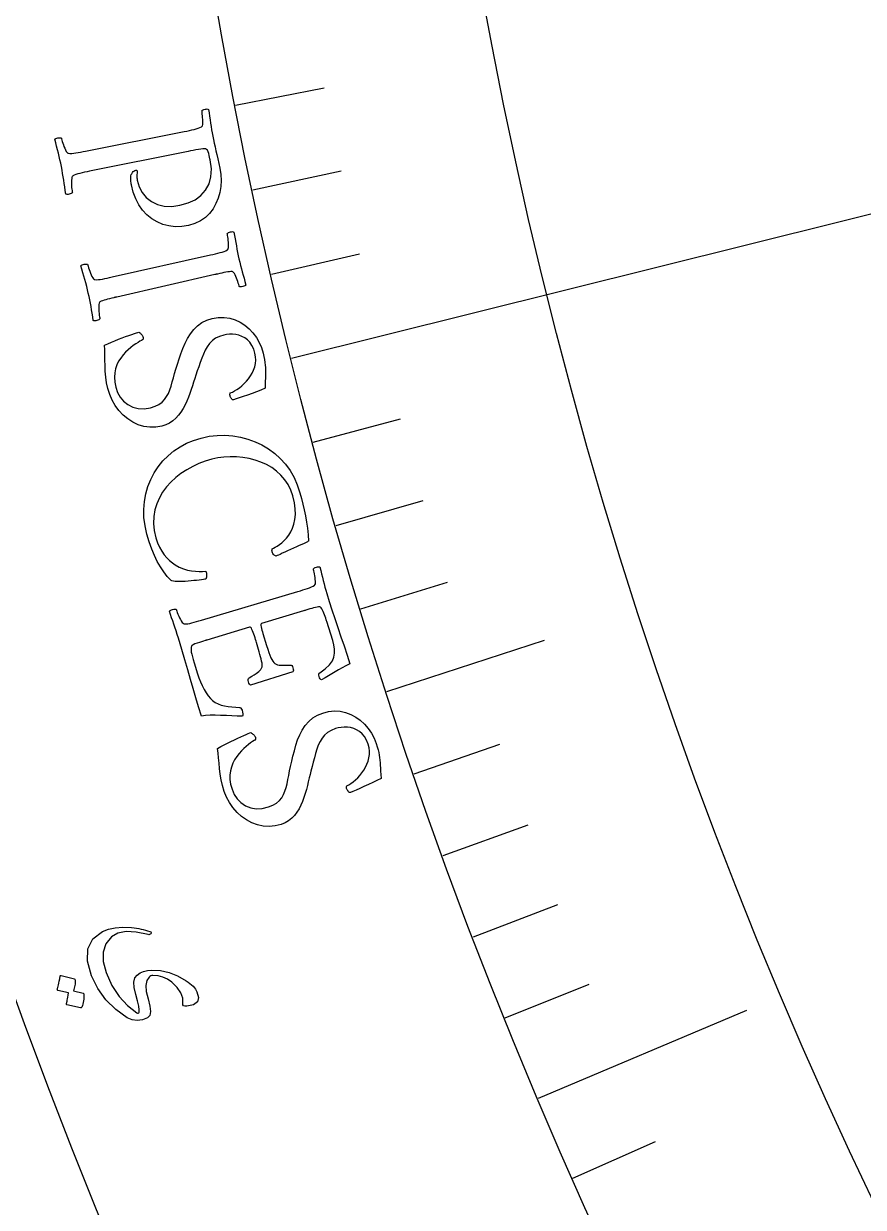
# Model space of a CAD drawing. Header units: millimetres. Extents: x -65 to 65, y -65 to 75.
# Drawn here: x -52.91 to -44.23, y -21.26 to -9.03 of the extents above; entities that cross this region are included whole.
import ezdxf

# ---------------------------------------------------------------- set-up
doc = ezdxf.new("R2010")
doc.units = ezdxf.units.MM
for name, color, linetype in [('CUT_OUTER', 1, 'Continuous'), ('ENGRAVE', 7, 'Continuous'), ('ENGRAVE_FINE', 8, 'Continuous'), ('TEXT', 5, 'Continuous')]:
    doc.layers.add(name, color=color, linetype=linetype)

msp = doc.modelspace()

# ---------------------------------------------------------------- linework, layer by layer
at = {"layer": 'CUT_OUTER'}
msp.add_arc((-0.0001, -0.0002), 64.9998, 178.916906, 2.285404, dxfattribs=at)
at = {"layer": 'ENGRAVE'}
for points in [[(-50.1431, -12.4888), (-42.5744, -10.6037)], [(-49.158, -15.9311), (-47.5256, -15.402)], [(-47.5909, -20.1348), (-45.4358, -19.2231)]]:
    msp.add_lwpolyline(points, dxfattribs=at)
for radius in [63.7, 63.7, 61.9938, 58.825, 58.825, 56.3225, 51.675, 51.675, 48.945]:
    msp.add_circle((0, 0), radius, dxfattribs=at)
at = {"layer": 'ENGRAVE_FINE'}
for points in [[(-50.7232, -9.8722), (-49.8045, -9.6933)], [(-50.5451, -10.7472), (-49.6295, -10.5525)], [(-50.3517, -11.6195), (-49.4397, -11.409)], [(-49.9194, -13.3549), (-49.0152, -13.113)], [(-49.6807, -14.2175), (-48.7808, -13.96)], [(-49.4268, -15.0763), (-48.5315, -14.8032)], [(-48.8742, -16.7815), (-47.9889, -16.4775)], [(-48.5755, -17.6274), (-47.6957, -17.3081)], [(-48.262, -18.4684), (-47.3879, -18.1339)], [(-47.9338, -19.3043), (-47.0656, -18.9546)], [(-47.2334, -20.9597), (-46.3779, -20.5801)]]:
    msp.add_lwpolyline(points, dxfattribs=at)
at = {"layer": 'TEXT'}
for points in [[(-51.2088, -11.116), (-51.2794, -11.1271), (-51.3473, -11.1291), (-51.4126, -11.1219), (-51.4753, -11.1055), (-51.5342, -11.0806), (-51.5885, -11.0479), (-51.638, -11.0072), (-51.6828, -10.9586), (-51.7219, -10.9028), (-51.7544, -10.8408), (-51.7804, -10.7723), (-51.7998, -10.6976), (-51.8017, -10.687), (-51.8032, -10.6748), (-51.8045, -10.661), (-51.8055, -10.6455), (-51.8058, -10.6298), (-51.8052, -10.6156), (-51.8037, -10.6028), (-51.8013, -10.5914), (-51.7989, -10.5877), (-51.7957, -10.5826), (-51.7917, -10.5761), (-51.7869, -10.5681), (-51.781, -10.5603), (-51.7736, -10.554), (-51.7647, -10.5494), (-51.7544, -10.5463), (-51.748, -10.5458), (-51.7434, -10.5472), (-51.7407, -10.5506), (-51.7397, -10.556), (-51.7402, -10.5664), (-51.7408, -10.5771), (-51.7415, -10.5882), (-51.7423, -10.5996), (-51.7427, -10.6113), (-51.7421, -10.6236), (-51.7407, -10.6363), (-51.7384, -10.6494), (-51.7182, -10.717), (-51.687, -10.7762), (-51.6449, -10.8271), (-51.5919, -10.8697), (-51.5296, -10.9008), (-51.4597, -10.9176), (-51.382, -10.92), (-51.2968, -10.9082), (-51.2134, -10.8842), (-51.1414, -10.8501), (-51.0808, -10.8059), (-51.0315, -10.7516), (-50.9959, -10.6876), (-50.9762, -10.6143), (-50.9723, -10.5315), (-50.9843, -10.4393), (-50.9869, -10.4271), (-50.9905, -10.4122), (-50.9949, -10.3944), (-51.0002, -10.3739), (-51.0063, -10.3545), (-51.0134, -10.3401), (-51.0214, -10.3307), (-51.0302, -10.3263), (-51.044, -10.3247), (-51.0614, -10.3248), (-51.0824, -10.3268), (-51.107, -10.3306), (-51.1334, -10.3354), (-51.16, -10.3404), (-51.1868, -10.3456), (-51.2136, -10.3509), (-52.231, -10.5566), (-52.2574, -10.562), (-52.2829, -10.5674), (-52.3075, -10.5727), (-52.331, -10.5781), (-52.353, -10.5837), (-52.3725, -10.59), (-52.3898, -10.5969), (-52.4046, -10.6045), (-52.4097, -10.61), (-52.4137, -10.6191), (-52.4167, -10.6319), (-52.4186, -10.6483), (-52.4196, -10.6667), (-52.4197, -10.6854), (-52.4189, -10.7044), (-52.4173, -10.7237), (-52.4153, -10.7417), (-52.4134, -10.7566), (-52.4117, -10.7685), (-52.4101, -10.7774), (-52.4152, -10.7819), (-52.4223, -10.786), (-52.4314, -10.7897), (-52.4425, -10.7931), (-52.4538, -10.7953), (-52.4636, -10.7958), (-52.4718, -10.7945), (-52.4785, -10.7915), (-52.4837, -10.7544), (-52.4888, -10.7181), (-52.4939, -10.6826), (-52.4989, -10.6479), (-52.5042, -10.6135), (-52.5101, -10.5786), (-52.5164, -10.5434), (-52.5233, -10.5078), (-52.5305, -10.4732), (-52.5381, -10.4386), (-52.5462, -10.4038), (-52.5547, -10.369), (-52.5636, -10.334), (-52.5727, -10.2985), (-52.582, -10.2626), (-52.5916, -10.2262), (-52.5866, -10.2208), (-52.5795, -10.2165), (-52.5703, -10.2132), (-52.559, -10.2109), (-52.5475, -10.2097), (-52.5376, -10.2096), (-52.5295, -10.2107), (-52.523, -10.2129), (-52.5211, -10.2217), (-52.5181, -10.2334), (-52.514, -10.2479), (-52.509, -10.2652), (-52.5031, -10.2838), (-52.4964, -10.3018), (-52.4891, -10.3194), (-52.481, -10.3366), (-52.4728, -10.3514), (-52.4652, -10.362), (-52.4581, -10.3683), (-52.4514, -10.3704), (-52.4348, -10.3717), (-52.4163, -10.3715), (-52.3958, -10.3697), (-52.3734, -10.3665), (-52.3495, -10.3624), (-52.3248, -10.3579), (-52.2992, -10.353), (-52.2728, -10.3479), (-51.2521, -10.1458), (-51.2256, -10.1405), (-51.1998, -10.1352), (-51.1749, -10.1298), (-51.1507, -10.1245), (-51.1283, -10.1189), (-51.1083, -10.1127), (-51.0908, -10.1059), (-51.0758, -10.0985), (-51.0695, -10.0939), (-51.065, -10.0854), (-51.0622, -10.0731), (-51.0611, -10.0569), (-51.0611, -10.0387), (-51.0616, -10.0203), (-51.0627, -10.0016), (-51.0642, -9.9828), (-51.0659, -9.9653), (-51.0676, -9.9507), (-51.0691, -9.9391), (-51.0706, -9.9305), (-51.0654, -9.9261), (-51.0582, -9.9222), (-51.0491, -9.9186), (-51.0379, -9.9154), (-51.0266, -9.9133), (-51.0168, -9.9129), (-51.0086, -9.9141), (-51.002, -9.9171), (-50.9963, -9.9531), (-50.9909, -9.9887), (-50.9857, -10.0238), (-50.9807, -10.0585), (-50.9755, -10.0929), (-50.97, -10.127), (-50.9639, -10.1609), (-50.9575, -10.1945), (-50.9502, -10.2299), (-50.9424, -10.2665), (-50.9339, -10.3044), (-50.9249, -10.3436), (-50.9153, -10.3849), (-50.9055, -10.4291), (-50.8954, -10.4761), (-50.8849, -10.5261), (-50.8753, -10.5882), (-50.8721, -10.6503), (-50.8754, -10.7124), (-50.8852, -10.7745), (-50.9015, -10.8346), (-50.9245, -10.891), (-50.9541, -10.9435), (-50.9905, -10.9922), (-51.0339, -11.035), (-51.0847, -11.07), (-51.143, -11.097), (-51.2088, -11.116)], [(-50.6873, -11.4626), (-50.6793, -11.4968), (-50.6709, -11.5305), (-50.6621, -11.5637), (-50.653, -11.5963), (-50.6437, -11.6289), (-50.6343, -11.6624), (-50.6249, -11.6966), (-50.6154, -11.7317), (-50.6203, -11.7371), (-50.6272, -11.7416), (-50.6363, -11.7452), (-50.6475, -11.7479), (-50.659, -11.7495), (-50.6688, -11.75), (-50.677, -11.7493), (-50.6835, -11.7474), (-50.6857, -11.7388), (-50.6891, -11.7274), (-50.6936, -11.7131), (-50.6993, -11.6959), (-50.7056, -11.6776), (-50.7123, -11.66), (-50.7193, -11.6431), (-50.7266, -11.6269), (-50.7341, -11.6129), (-50.7418, -11.6028), (-50.7495, -11.5964), (-50.7573, -11.5938), (-50.7711, -11.5935), (-50.7865, -11.5945), (-50.8036, -11.5966), (-50.8224, -11.5999), (-50.8424, -11.6039), (-50.8634, -11.6083), (-50.8851, -11.613), (-50.9078, -11.6181), (-50.9115, -11.6189), (-50.9151, -11.6198), (-50.9188, -11.6206), (-50.9224, -11.6214), (-50.9261, -11.6223), (-50.9297, -11.6231), (-50.9334, -11.6239), (-50.937, -11.6248), (-51.9514, -11.8563), (-51.9551, -11.8571), (-51.9587, -11.8579), (-51.9624, -11.8588), (-51.966, -11.8596), (-51.9697, -11.8604), (-51.9733, -11.8613), (-51.977, -11.8621), (-51.9806, -11.8629), (-52.0032, -11.8682), (-52.0246, -11.8733), (-52.045, -11.8783), (-52.0642, -11.8833), (-52.082, -11.8884), (-52.098, -11.8939), (-52.1121, -11.8998), (-52.1243, -11.906), (-52.1293, -11.9117), (-52.1331, -11.9209), (-52.1357, -11.9338), (-52.1372, -11.9502), (-52.1377, -11.9687), (-52.1373, -11.9876), (-52.136, -12.007), (-52.1337, -12.0268), (-52.1311, -12.0452), (-52.1288, -12.0605), (-52.1267, -12.0726), (-52.1249, -12.0815), (-52.1299, -12.0861), (-52.1369, -12.0904), (-52.1459, -12.0944), (-52.1569, -12.098), (-52.1682, -12.1005), (-52.178, -12.1012), (-52.1862, -12.1002), (-52.193, -12.0973), (-52.199, -12.0603), (-52.2051, -12.0242), (-52.211, -11.9888), (-52.2169, -11.9543), (-52.2231, -11.92), (-52.2298, -11.8853), (-52.2371, -11.8502), (-52.2448, -11.8148), (-52.2529, -11.7803), (-52.2614, -11.7457), (-52.2704, -11.7108), (-52.28, -11.6757), (-52.2898, -11.6403), (-52.2999, -11.6047), (-52.3102, -11.5688), (-52.3206, -11.5326), (-52.3158, -11.5271), (-52.3088, -11.5225), (-52.2997, -11.519), (-52.2884, -11.5164), (-52.2769, -11.515), (-52.2671, -11.5147), (-52.2589, -11.5155), (-52.2524, -11.5175), (-52.2502, -11.5264), (-52.2469, -11.5382), (-52.2424, -11.553), (-52.2368, -11.5707), (-52.2303, -11.5896), (-52.2232, -11.6079), (-52.2153, -11.6256), (-52.2068, -11.6426), (-52.1983, -11.6572), (-52.1904, -11.6676), (-52.1831, -11.6737), (-52.1764, -11.6757), (-52.1597, -11.6766), (-52.1412, -11.6759), (-52.1208, -11.6736), (-52.0984, -11.6698), (-52.0747, -11.6651), (-52.0502, -11.66), (-52.0247, -11.6545), (-51.9983, -11.6487), (-50.983, -11.4212), (-50.9566, -11.4152), (-50.9311, -11.4093), (-50.9063, -11.4033), (-50.8823, -11.3974), (-50.8599, -11.3912), (-50.8401, -11.3845), (-50.8228, -11.3773), (-50.808, -11.3695), (-50.8018, -11.3647), (-50.7975, -11.3562), (-50.795, -11.3438), (-50.7943, -11.3276), (-50.7948, -11.3093), (-50.7958, -11.2907), (-50.7974, -11.2717), (-50.7995, -11.2524), (-50.8018, -11.2344), (-50.8039, -11.2195), (-50.8058, -11.2077), (-50.8075, -11.199), (-50.8024, -11.1945), (-50.7953, -11.1904), (-50.7863, -11.1866), (-50.7752, -11.1832), (-50.7639, -11.1808), (-50.7542, -11.1801), (-50.7459, -11.1812), (-50.7393, -11.184), (-50.7327, -11.2199), (-50.7263, -11.2555), (-50.7201, -11.2909), (-50.7141, -11.326), (-50.708, -11.3607), (-50.7015, -11.3951), (-50.6946, -11.429), (-50.6873, -11.4626)], [(-50.4371, -12.4344), (-50.4289, -12.4697), (-50.4226, -12.5022), (-50.4181, -12.5318), (-50.4153, -12.5585), (-50.4139, -12.5841), (-50.4131, -12.6102), (-50.4129, -12.6367), (-50.4135, -12.6638), (-50.4142, -12.6927), (-50.4148, -12.7249), (-50.4152, -12.7603), (-50.4153, -12.7991), (-50.4599, -12.8176), (-50.5055, -12.8355), (-50.552, -12.853), (-50.5994, -12.8698), (-50.6443, -12.8853), (-50.6832, -12.8984), (-50.7161, -12.9093), (-50.743, -12.9178), (-50.7487, -12.9191), (-50.7543, -12.9175), (-50.7599, -12.913), (-50.7654, -12.9057), (-50.7703, -12.8973), (-50.7743, -12.8896), (-50.7773, -12.8825), (-50.7793, -12.8762), (-50.7807, -12.8682), (-50.7807, -12.8607), (-50.7792, -12.8538), (-50.7763, -12.8475), (-50.7545, -12.8382), (-50.7315, -12.8261), (-50.7073, -12.8111), (-50.6819, -12.7933), (-50.6565, -12.773), (-50.6322, -12.7507), (-50.609, -12.7263), (-50.5871, -12.6998), (-50.567, -12.6716), (-50.5498, -12.6419), (-50.5353, -12.6107), (-50.5236, -12.578), (-50.5158, -12.5441), (-50.5127, -12.5094), (-50.5145, -12.4739), (-50.5211, -12.4375), (-50.5348, -12.3932), (-50.5523, -12.3552), (-50.5737, -12.3234), (-50.599, -12.2979), (-50.6269, -12.2778), (-50.6564, -12.2621), (-50.6874, -12.2509), (-50.7198, -12.2441), (-50.7525, -12.2409), (-50.7842, -12.2406), (-50.8148, -12.2433), (-50.8444, -12.2489), (-50.889, -12.2628), (-50.9282, -12.282), (-50.962, -12.3064), (-50.9903, -12.336), (-51.0145, -12.3696), (-51.0362, -12.4061), (-51.0551, -12.4455), (-51.0715, -12.4878), (-51.0866, -12.5316), (-51.1019, -12.5757), (-51.1175, -12.6201), (-51.1333, -12.6647), (-51.1446, -12.6989), (-51.1564, -12.7348), (-51.1687, -12.7725), (-51.1815, -12.812), (-51.1952, -12.8522), (-51.2102, -12.8921), (-51.2266, -12.9317), (-51.2443, -12.9711), (-51.2641, -13.0091), (-51.2865, -13.0446), (-51.3116, -13.0776), (-51.3395, -13.1082), (-51.3705, -13.1352), (-51.405, -13.1577), (-51.4432, -13.1757), (-51.4849, -13.1891), (-51.5482, -13.2006), (-51.61, -13.2021), (-51.6704, -13.1937), (-51.7292, -13.1753), (-51.7852, -13.1486), (-51.8371, -13.1153), (-51.8849, -13.0754), (-51.9284, -13.0288), (-51.9666, -12.9771), (-51.9984, -12.9221), (-52.0238, -12.8636), (-52.0427, -12.8017), (-52.0556, -12.7419), (-52.0648, -12.6824), (-52.0704, -12.6231), (-52.0723, -12.5641), (-52.0726, -12.5068), (-52.0734, -12.4527), (-52.0746, -12.4019), (-52.0763, -12.3542), (-52.0422, -12.3386), (-52.0068, -12.3232), (-51.97, -12.3079), (-51.9319, -12.2929), (-51.8943, -12.2785), (-51.8589, -12.2653), (-51.8259, -12.2533), (-51.7951, -12.2425), (-51.7682, -12.2334), (-51.747, -12.2263), (-51.7313, -12.2214), (-51.7212, -12.2186), (-51.7139, -12.2236), (-51.7069, -12.2291), (-51.7003, -12.2351), (-51.694, -12.2417), (-51.6884, -12.2488), (-51.6838, -12.2563), (-51.6803, -12.2642), (-51.6777, -12.2725), (-51.6767, -12.2827), (-51.679, -12.2914), (-51.6845, -12.2986), (-51.6932, -12.3044), (-51.7107, -12.3134), (-51.7309, -12.3252), (-51.7538, -12.3398), (-51.7794, -12.357), (-51.8063, -12.3771), (-51.833, -12.4001), (-51.8594, -12.4259), (-51.8857, -12.4546), (-51.9101, -12.4861), (-51.9311, -12.5203), (-51.9487, -12.5573), (-51.9629, -12.5971), (-51.9722, -12.6399), (-51.9751, -12.6857), (-51.9715, -12.7348), (-51.9615, -12.7869), (-51.943, -12.8413), (-51.9159, -12.8896), (-51.8801, -12.9318), (-51.8356, -12.968), (-51.7843, -12.9947), (-51.7279, -13.0088), (-51.6665, -13.0103), (-51.6001, -12.9992), (-51.5539, -12.9846), (-51.5146, -12.9658), (-51.4821, -12.9428), (-51.4565, -12.9155), (-51.4356, -12.8847), (-51.4173, -12.8511), (-51.4016, -12.8146), (-51.3886, -12.7753), (-51.3767, -12.7339), (-51.3645, -12.6909), (-51.3521, -12.6465), (-51.3393, -12.6006), (-51.3229, -12.5489), (-51.3054, -12.4961), (-51.2866, -12.4423), (-51.2666, -12.3875), (-51.244, -12.3337), (-51.2176, -12.2831), (-51.1874, -12.2355), (-51.1533, -12.1911), (-51.1144, -12.1519), (-51.0696, -12.1198), (-51.0189, -12.095), (-50.9624, -12.0773), (-50.9003, -12.0669), (-50.8404, -12.0658), (-50.7827, -12.0737), (-50.7271, -12.0908), (-50.6746, -12.1155), (-50.6263, -12.1463), (-50.582, -12.1832), (-50.5419, -12.2262), (-50.5068, -12.2738), (-50.4776, -12.3243), (-50.4544, -12.3779), (-50.4371, -12.4344)], [(-50.0563, -13.8787), (-50.0411, -13.936), (-50.0266, -13.9949), (-50.0128, -14.0555), (-49.9999, -14.1177), (-49.9883, -14.1812), (-49.979, -14.2459), (-49.9719, -14.3118), (-49.967, -14.3787), (-49.9699, -14.3801), (-49.9787, -14.3843), (-49.9933, -14.3913), (-50.0137, -14.4011), (-50.0382, -14.4127), (-50.0646, -14.425), (-50.0932, -14.4381), (-50.1237, -14.4519), (-50.1546, -14.4658), (-50.184, -14.4792), (-50.212, -14.492), (-50.2385, -14.5042), (-50.2617, -14.5148), (-50.2796, -14.5227), (-50.2922, -14.5281), (-50.2996, -14.5308), (-50.3044, -14.5322), (-50.3099, -14.5312), (-50.3161, -14.5278), (-50.3229, -14.5221), (-50.3295, -14.5149), (-50.3351, -14.5071), (-50.3395, -14.4986), (-50.3427, -14.4894), (-50.3446, -14.4813), (-50.3454, -14.4735), (-50.3451, -14.4661), (-50.3437, -14.459), (-50.3296, -14.4515), (-50.3124, -14.4413), (-50.2921, -14.4286), (-50.2686, -14.4131), (-50.2438, -14.3945), (-50.2193, -14.3722), (-50.1953, -14.3462), (-50.1717, -14.3165), (-50.1501, -14.2827), (-50.1322, -14.2444), (-50.118, -14.2016), (-50.1075, -14.1544), (-50.1023, -14.1021), (-50.1044, -14.0443), (-50.1136, -13.9809), (-50.13, -13.9118), (-50.1509, -13.8507), (-50.1783, -13.7946), (-50.2121, -13.7433), (-50.2525, -13.6969), (-50.2982, -13.6555), (-50.348, -13.6191), (-50.4019, -13.5877), (-50.4598, -13.5613), (-50.5206, -13.54), (-50.5829, -13.5237), (-50.6468, -13.5126), (-50.7121, -13.5066), (-50.7777, -13.5056), (-50.842, -13.5095), (-50.9053, -13.5184), (-50.9673, -13.5323), (-51.0352, -13.5527), (-51.1011, -13.5777), (-51.1653, -13.6072), (-51.2275, -13.6413), (-51.2866, -13.6796), (-51.3413, -13.722), (-51.3914, -13.7683), (-51.437, -13.8188), (-51.477, -13.873), (-51.5103, -13.9306), (-51.5367, -13.9917), (-51.5563, -14.0562), (-51.5678, -14.1239), (-51.5699, -14.1944), (-51.5625, -14.2677), (-51.5457, -14.3438), (-51.5289, -14.3957), (-51.5091, -14.4423), (-51.4862, -14.4836), (-51.4602, -14.5195), (-51.4323, -14.5511), (-51.4038, -14.579), (-51.3747, -14.6032), (-51.345, -14.6239), (-51.3036, -14.6473), (-51.2618, -14.6653), (-51.2196, -14.678), (-51.1769, -14.6853), (-51.1356, -14.689), (-51.0974, -14.691), (-51.0623, -14.6913), (-51.0302, -14.6899), (-51.0239, -14.7096), (-51.0214, -14.7295), (-51.0227, -14.7496), (-51.0279, -14.7697), (-51.0386, -14.7723), (-51.0537, -14.7749), (-51.0734, -14.7778), (-51.0975, -14.7808), (-51.1245, -14.7838), (-51.1526, -14.7866), (-51.1819, -14.7893), (-51.2125, -14.7919), (-51.2428, -14.7939), (-51.2715, -14.7952), (-51.2987, -14.7957), (-51.3244, -14.7955), (-51.3471, -14.7943), (-51.3655, -14.7923), (-51.3797, -14.7893), (-51.3896, -14.7855), (-51.4287, -14.7426), (-51.4654, -14.6954), (-51.4997, -14.6439), (-51.5316, -14.5881), (-51.5613, -14.527), (-51.5891, -14.4598), (-51.6149, -14.3865), (-51.6388, -14.307), (-51.6586, -14.2204), (-51.6695, -14.1353), (-51.6717, -14.0518), (-51.6651, -13.9699), (-51.6505, -13.8905), (-51.6287, -13.8147), (-51.5997, -13.7424), (-51.5636, -13.6737), (-51.5211, -13.6093), (-51.473, -13.5501), (-51.4194, -13.4959), (-51.3602, -13.4468), (-51.2961, -13.4036), (-51.2279, -13.3669), (-51.1556, -13.3367), (-51.0792, -13.313), (-50.9962, -13.2953), (-50.9139, -13.2856), (-50.8323, -13.2838), (-50.7513, -13.29), (-50.6719, -13.3035), (-50.595, -13.3237), (-50.5207, -13.3507), (-50.449, -13.3845), (-50.3809, -13.4248), (-50.3176, -13.4715), (-50.2592, -13.5246), (-50.2056, -13.5841), (-50.1579, -13.6496), (-50.1171, -13.7205), (-50.0833, -13.7968), (-50.0563, -13.8787)], [(-49.7796, -14.9193), (-49.7542, -15.0019), (-49.7267, -15.0883), (-49.6968, -15.1784), (-49.6646, -15.2723), (-49.6318, -15.3675), (-49.6, -15.4618), (-49.5693, -15.5552), (-49.5398, -15.6476), (-49.5809, -15.6675), (-49.62, -15.6877), (-49.657, -15.7082), (-49.692, -15.729), (-49.7262, -15.75), (-49.7611, -15.7709), (-49.7968, -15.7917), (-49.8331, -15.8124), (-49.8405, -15.8071), (-49.847, -15.7994), (-49.8527, -15.7891), (-49.8576, -15.7763), (-49.8608, -15.7625), (-49.8608, -15.7516), (-49.8576, -15.7435), (-49.8513, -15.7383), (-49.794, -15.6975), (-49.7507, -15.657), (-49.7213, -15.6168), (-49.7059, -15.5769), (-49.7003, -15.5363), (-49.7003, -15.4944), (-49.706, -15.451), (-49.7173, -15.4062), (-49.7777, -15.2098), (-49.7803, -15.2014), (-49.784, -15.19), (-49.7888, -15.1758), (-49.7946, -15.1587), (-49.801, -15.1405), (-49.8077, -15.1231), (-49.8146, -15.1063), (-49.8219, -15.0903), (-49.8291, -15.0765), (-49.8362, -15.0665), (-49.8431, -15.0603), (-49.8499, -15.0579), (-49.8637, -15.0586), (-49.8791, -15.0606), (-49.896, -15.0639), (-49.9145, -15.0685), (-49.9339, -15.0738), (-49.9536, -15.0793), (-49.9735, -15.0851), (-49.9937, -15.0911), (-50.0016, -15.0935), (-50.0086, -15.0956), (-50.0147, -15.0974), (-50.0199, -15.099), (-50.4547, -15.2302), (-50.4584, -15.2335), (-50.4601, -15.2403), (-50.4598, -15.2507), (-50.4573, -15.2647), (-50.4536, -15.2808), (-50.4492, -15.2978), (-50.4443, -15.3156), (-50.4389, -15.3341), (-50.402, -15.455), (-50.3896, -15.494), (-50.3781, -15.5283), (-50.3674, -15.5578), (-50.3575, -15.5825), (-50.3477, -15.603), (-50.3373, -15.62), (-50.3265, -15.6334), (-50.3151, -15.6432), (-50.3026, -15.6504), (-50.2884, -15.6557), (-50.2724, -15.6591), (-50.2548, -15.6607), (-50.2347, -15.6611), (-50.2116, -15.6609), (-50.1854, -15.66), (-50.1562, -15.6585), (-50.148, -15.6591), (-50.1407, -15.664), (-50.1345, -15.673), (-50.1292, -15.6862), (-50.1258, -15.6996), (-50.1246, -15.7113), (-50.1255, -15.7215), (-50.1285, -15.73), (-50.5666, -15.8675), (-50.5726, -15.8628), (-50.5782, -15.8554), (-50.5833, -15.8453), (-50.588, -15.8324), (-50.591, -15.8192), (-50.5911, -15.8079), (-50.5883, -15.7987), (-50.5825, -15.7916), (-50.5539, -15.7739), (-50.5298, -15.7585), (-50.51, -15.7452), (-50.4946, -15.7342), (-50.4825, -15.7247), (-50.4727, -15.7163), (-50.4652, -15.7089), (-50.46, -15.7026), (-50.4562, -15.6966), (-50.453, -15.6903), (-50.4504, -15.6838), (-50.4484, -15.6769), (-50.4464, -15.6677), (-50.4464, -15.6548), (-50.4483, -15.6384), (-50.4522, -15.6183), (-50.4573, -15.5959), (-50.463, -15.5726), (-50.4694, -15.5484), (-50.4763, -15.5232), (-50.4835, -15.4979), (-50.4906, -15.4734), (-50.4976, -15.4497), (-50.5045, -15.4267), (-50.5095, -15.4108), (-50.5149, -15.3939), (-50.5208, -15.376), (-50.5271, -15.3571), (-50.5336, -15.3384), (-50.5399, -15.3211), (-50.5462, -15.3053), (-50.5524, -15.2908), (-50.5585, -15.2791), (-50.5645, -15.2712), (-50.5705, -15.2672), (-50.5765, -15.267), (-51.0208, -15.4011), (-51.0235, -15.4019), (-51.0268, -15.4029), (-51.0307, -15.4041), (-51.0351, -15.4055), (-51.053, -15.4109), (-51.0733, -15.4173), (-51.0958, -15.4245), (-51.1208, -15.4326), (-51.1439, -15.4408), (-51.161, -15.4484), (-51.1721, -15.4552), (-51.1772, -15.4615), (-51.1809, -15.4764), (-51.1826, -15.4923), (-51.1822, -15.509), (-51.1797, -15.5265), (-51.1752, -15.5469), (-51.1688, -15.5721), (-51.1603, -15.6022), (-51.15, -15.637), (-51.1153, -15.7499), (-51.1013, -15.7915), (-51.0853, -15.8321), (-51.0673, -15.8717), (-51.0473, -15.9103), (-51.026, -15.9461), (-51.0042, -15.9771), (-50.9819, -16.0034), (-50.9592, -16.0248), (-50.9324, -16.045), (-50.9029, -16.0611), (-50.8707, -16.0729), (-50.8356, -16.0805), (-50.7986, -16.0857), (-50.7603, -16.0902), (-50.7207, -16.0939), (-50.68, -16.0968), (-50.6725, -16.0987), (-50.6659, -16.1041), (-50.6601, -16.1131), (-50.6551, -16.1256), (-50.6497, -16.1455), (-50.6473, -16.1624), (-50.6478, -16.1764), (-50.6511, -16.1873), (-50.7049, -16.1857), (-50.7603, -16.1837), (-50.8175, -16.1815), (-50.8764, -16.1789), (-50.9337, -16.1773), (-50.986, -16.1779), (-51.0334, -16.1806), (-51.0759, -16.1856), (-51.1055, -16.0908), (-51.1342, -15.9961), (-51.1621, -15.9015), (-51.1891, -15.8069), (-51.2168, -15.7094), (-51.2468, -15.6061), (-51.279, -15.4968), (-51.3133, -15.3816), (-51.3255, -15.3418), (-51.3374, -15.3041), (-51.3492, -15.2687), (-51.3608, -15.2356), (-51.3721, -15.2031), (-51.3831, -15.17), (-51.3938, -15.1361), (-51.4043, -15.1014), (-51.3998, -15.0956), (-51.3931, -15.0906), (-51.3843, -15.0865), (-51.3732, -15.0831), (-51.3619, -15.0809), (-51.3521, -15.0799), (-51.3439, -15.0802), (-51.3372, -15.0817), (-51.3344, -15.0904), (-51.3303, -15.102), (-51.3248, -15.1164), (-51.318, -15.1337), (-51.3102, -15.1521), (-51.3018, -15.1699), (-51.2928, -15.187), (-51.2831, -15.2034), (-51.2736, -15.2173), (-51.265, -15.2271), (-51.2573, -15.2328), (-51.2505, -15.2343), (-51.2338, -15.234), (-51.2154, -15.232), (-51.1952, -15.2284), (-51.1731, -15.2231), (-51.1498, -15.2167), (-51.1256, -15.2099), (-51.1006, -15.2027), (-51.0747, -15.1951), (-50.0775, -14.8984), (-50.0515, -14.8906), (-50.0264, -14.8829), (-50.0021, -14.8753), (-49.9786, -14.8677), (-49.9567, -14.86), (-49.9374, -14.8519), (-49.9206, -14.8435), (-49.9064, -14.8347), (-49.9006, -14.8296), (-49.8968, -14.8208), (-49.8952, -14.8082), (-49.8956, -14.792), (-49.8974, -14.7738), (-49.8997, -14.7553), (-49.9025, -14.7365), (-49.906, -14.7173), (-49.9095, -14.6996), (-49.9126, -14.6849), (-49.9153, -14.6732), (-49.9176, -14.6647), (-49.9128, -14.6598), (-49.9061, -14.6552), (-49.8973, -14.6508), (-49.8865, -14.6466), (-49.8754, -14.6434), (-49.8657, -14.6421), (-49.8574, -14.6426), (-49.8506, -14.645), (-49.8415, -14.6803), (-49.8327, -14.7154), (-49.8241, -14.7503), (-49.8157, -14.7849), (-49.8073, -14.8191), (-49.7984, -14.853), (-49.7892, -14.8864), (-49.7796, -14.9193)], [(-49.2679, -16.4678), (-49.2569, -16.5023), (-49.248, -16.5342), (-49.2411, -16.5633), (-49.2362, -16.5897), (-49.2327, -16.6151), (-49.2298, -16.641), (-49.2275, -16.6675), (-49.2258, -16.6945), (-49.2243, -16.7234), (-49.2222, -16.7555), (-49.2197, -16.7909), (-49.2168, -16.8295), (-49.2597, -16.8515), (-49.3037, -16.8731), (-49.3486, -16.8942), (-49.3945, -16.9149), (-49.4381, -16.9339), (-49.4758, -16.9502), (-49.5077, -16.9636), (-49.5338, -16.9743), (-49.5394, -16.976), (-49.5451, -16.9749), (-49.551, -16.9709), (-49.5571, -16.964), (-49.5627, -16.9561), (-49.5673, -16.9487), (-49.5708, -16.9419), (-49.5733, -16.9358), (-49.5754, -16.9279), (-49.5759, -16.9204), (-49.575, -16.9135), (-49.5726, -16.9069), (-49.5517, -16.8959), (-49.5297, -16.8819), (-49.5068, -16.865), (-49.4829, -16.8452), (-49.4592, -16.823), (-49.4368, -16.7987), (-49.4157, -16.7726), (-49.396, -16.7444), (-49.3783, -16.7147), (-49.3635, -16.6837), (-49.3516, -16.6514), (-49.3426, -16.6178), (-49.3375, -16.5835), (-49.3372, -16.5486), (-49.3419, -16.5134), (-49.3514, -16.4777), (-49.3686, -16.4346), (-49.3891, -16.3981), (-49.413, -16.3682), (-49.4403, -16.3448), (-49.4698, -16.327), (-49.5004, -16.3138), (-49.5322, -16.3051), (-49.5651, -16.3009), (-49.5979, -16.3004), (-49.6295, -16.3027), (-49.6598, -16.3078), (-49.6889, -16.3157), (-49.7322, -16.3333), (-49.7697, -16.3555), (-49.8014, -16.3826), (-49.8272, -16.4143), (-49.8487, -16.4498), (-49.8673, -16.4879), (-49.883, -16.5287), (-49.8959, -16.5722), (-49.9074, -16.6171), (-49.9191, -16.6623), (-49.9311, -16.7078), (-49.9432, -16.7535), (-49.9517, -16.7885), (-49.9606, -16.8253), (-49.9698, -16.8639), (-49.9793, -16.9042), (-49.9898, -16.9454), (-50.0016, -16.9864), (-50.0147, -17.0272), (-50.0292, -17.0679), (-50.0458, -17.1074), (-50.0652, -17.1446), (-50.0876, -17.1795), (-50.1129, -17.2122), (-50.1416, -17.2417), (-50.1743, -17.2669), (-50.2108, -17.2879), (-50.2513, -17.3046), (-50.3135, -17.3212), (-50.375, -17.3277), (-50.4358, -17.3242), (-50.496, -17.3106), (-50.554, -17.2886), (-50.6084, -17.2595), (-50.6592, -17.2236), (-50.7063, -17.1807), (-50.7486, -17.1323), (-50.7848, -17.08), (-50.8148, -17.0237), (-50.8386, -16.9636), (-50.8563, -16.905), (-50.8703, -16.8464), (-50.8806, -16.7878), (-50.8873, -16.7291), (-50.8922, -16.672), (-50.8974, -16.6182), (-50.9027, -16.5676), (-50.9083, -16.5203), (-50.8755, -16.5019), (-50.8414, -16.4837), (-50.806, -16.4655), (-50.7693, -16.4475), (-50.7329, -16.4301), (-50.6988, -16.4141), (-50.6668, -16.3995), (-50.637, -16.3862), (-50.611, -16.3749), (-50.5903, -16.3662), (-50.5751, -16.36), (-50.5653, -16.3564), (-50.5576, -16.3608), (-50.5502, -16.3657), (-50.5431, -16.3712), (-50.5363, -16.3772), (-50.5301, -16.3838), (-50.5249, -16.3909), (-50.5208, -16.3985), (-50.5176, -16.4066), (-50.5158, -16.4167), (-50.5173, -16.4255), (-50.5222, -16.4332), (-50.5304, -16.4396), (-50.5471, -16.4501), (-50.5663, -16.4635), (-50.588, -16.4798), (-50.6121, -16.4991), (-50.6373, -16.5213), (-50.662, -16.5463), (-50.6863, -16.5742), (-50.7101, -16.6049), (-50.7319, -16.6382), (-50.7501, -16.6741), (-50.7647, -16.7124), (-50.7756, -16.7532), (-50.7814, -16.7965), (-50.7806, -16.8425), (-50.773, -16.8911), (-50.7589, -16.9423), (-50.7361, -16.995), (-50.7051, -17.0409), (-50.666, -17.0801), (-50.6188, -17.1125), (-50.5654, -17.1351), (-50.5081, -17.1446), (-50.4468, -17.1411), (-50.3815, -17.1247), (-50.3366, -17.1064), (-50.299, -17.0845), (-50.2685, -17.0589), (-50.2451, -17.0296), (-50.2268, -16.9973), (-50.2113, -16.9623), (-50.1986, -16.9247), (-50.1888, -16.8845), (-50.1803, -16.8422), (-50.1716, -16.7984), (-50.1628, -16.753), (-50.1537, -16.7062), (-50.1416, -16.6534), (-50.1284, -16.5994), (-50.114, -16.5443), (-50.0985, -16.488), (-50.0803, -16.4326), (-50.0581, -16.38), (-50.0318, -16.3302), (-50.0015, -16.2831), (-49.9659, -16.2409), (-49.9238, -16.2053), (-49.8753, -16.1765), (-49.8203, -16.1543), (-49.7593, -16.1389), (-49.6997, -16.1329), (-49.6415, -16.1362), (-49.5847, -16.1487), (-49.5304, -16.1691), (-49.4797, -16.1959), (-49.4327, -16.2291), (-49.3892, -16.2687), (-49.3503, -16.3133), (-49.3172, -16.3613), (-49.2897, -16.4128), (-49.2679, -16.4678)], [(-51.2664, -19.1545), (-51.2682, -19.0996), (-51.2878, -19.0448), (-51.3252, -18.9902), (-51.3803, -18.9357), (-51.425, -18.9046), (-51.4729, -18.8826), (-51.5239, -18.8696), (-51.578, -18.8657), (-51.588, -18.867), (-51.5978, -18.8703), (-51.6072, -18.8757), (-51.6163, -18.8831), (-51.6399, -18.9191), (-51.6495, -18.9685), (-51.6451, -19.0313), (-51.6266, -19.1076), (-51.6075, -19.1825), (-51.6019, -19.2401), (-51.6099, -19.2802), (-51.6314, -19.303), (-51.6861, -19.325), (-51.7393, -19.3325), (-51.7911, -19.3253), (-51.8415, -19.3034), (-51.9606, -19.2183), (-52.062, -19.1178), (-52.1457, -19.0022), (-52.2115, -18.8714), (-52.255, -18.7183), (-52.2505, -18.5906), (-52.198, -18.4885), (-52.0979, -18.4121), (-52.0366, -18.3881), (-51.9661, -18.3733), (-51.8863, -18.3676), (-51.7973, -18.371), (-51.7718, -18.3741), (-51.747, -18.3778), (-51.7228, -18.382), (-51.6992, -18.3868), (-51.6762, -18.3921), (-51.6536, -18.3981), (-51.6314, -18.4048), (-51.6096, -18.4122), (-51.6, -18.4169), (-51.5949, -18.4223), (-51.5942, -18.4285), (-51.5979, -18.4354), (-51.6038, -18.4406), (-51.6104, -18.4437), (-51.6177, -18.4447), (-51.6258, -18.4436), (-51.7489, -18.4171), (-51.853, -18.4122), (-51.9381, -18.4293), (-52.0043, -18.4685), (-52.0632, -18.5401), (-52.0925, -18.6251), (-52.092, -18.7232), (-52.0617, -18.8346), (-52.0005, -18.9691), (-51.9268, -19.0833), (-51.8406, -19.1773), (-51.7422, -19.2508), (-51.7348, -19.2546), (-51.7286, -19.2548), (-51.7239, -19.2514), (-51.7205, -19.2444), (-51.7182, -19.2203), (-51.7231, -19.1818), (-51.735, -19.1288), (-51.7538, -19.0613), (-51.7702, -18.9916), (-51.7735, -18.935), (-51.7638, -18.8917), (-51.7411, -18.8615), (-51.7093, -18.8398), (-51.6735, -18.824), (-51.6337, -18.814), (-51.5898, -18.8098), (-51.4987, -18.8149), (-51.409, -18.8352), (-51.3209, -18.8706), (-51.2342, -18.9212), (-51.2128, -18.9353), (-51.1936, -18.9495), (-51.1765, -18.9638), (-51.1614, -18.9782), (-51.1484, -18.9926), (-51.1374, -19.0069), (-51.1284, -19.0211), (-51.1213, -19.0352), (-51.1053, -19.0945), (-51.1174, -19.1391), (-51.1576, -19.169), (-51.226, -19.184), (-51.2461, -19.1836), (-51.2595, -19.1786), (-51.2663, -19.1688), (-51.2664, -19.1545)], [(-52.2977, -19.0505), (-52.2951, -19.0517), (-52.293, -19.054), (-52.2913, -19.0573), (-52.2902, -19.0617), (-52.2902, -19.0789), (-52.291, -19.0958), (-52.2926, -19.1124), (-52.2949, -19.1288), (-52.298, -19.145), (-52.3019, -19.1612), (-52.3067, -19.1774), (-52.3124, -19.1936), (-52.3146, -19.1972), (-52.3176, -19.1995), (-52.3212, -19.2005), (-52.3255, -19.2002), (-52.4678, -19.1684), (-52.47, -19.1669), (-52.4711, -19.1639), (-52.471, -19.1594), (-52.4698, -19.1534), (-52.4682, -19.149), (-52.4664, -19.1421), (-52.4643, -19.1327), (-52.4619, -19.1208), (-52.4592, -19.1063), (-52.4561, -19.089), (-52.4526, -19.0689), (-52.4487, -19.0461), (-52.5596, -19.0199), (-52.5633, -19.0182), (-52.5652, -19.0149), (-52.5653, -19.0102), (-52.5636, -19.0039), (-52.5622, -18.9984), (-52.5601, -18.9899), (-52.5574, -18.9784), (-52.5541, -18.9637), (-52.5502, -18.9459), (-52.5459, -18.9246), (-52.5411, -18.8998), (-52.5358, -18.8716), (-52.5344, -18.8684), (-52.5325, -18.8665), (-52.5301, -18.866), (-52.5272, -18.8668), (-52.3891, -18.9025), (-52.3865, -18.9037), (-52.3844, -18.906), (-52.3828, -18.9093), (-52.3816, -18.9137), (-52.3811, -18.9281), (-52.3814, -18.9423), (-52.3824, -18.9565), (-52.3843, -18.9704), (-52.3869, -18.9842), (-52.3901, -18.9978), (-52.3939, -19.0111), (-52.3983, -19.0243)]]:
    msp.add_lwpolyline(points, close=True, dxfattribs=at)

doc.saveas('drawing.dxf')
